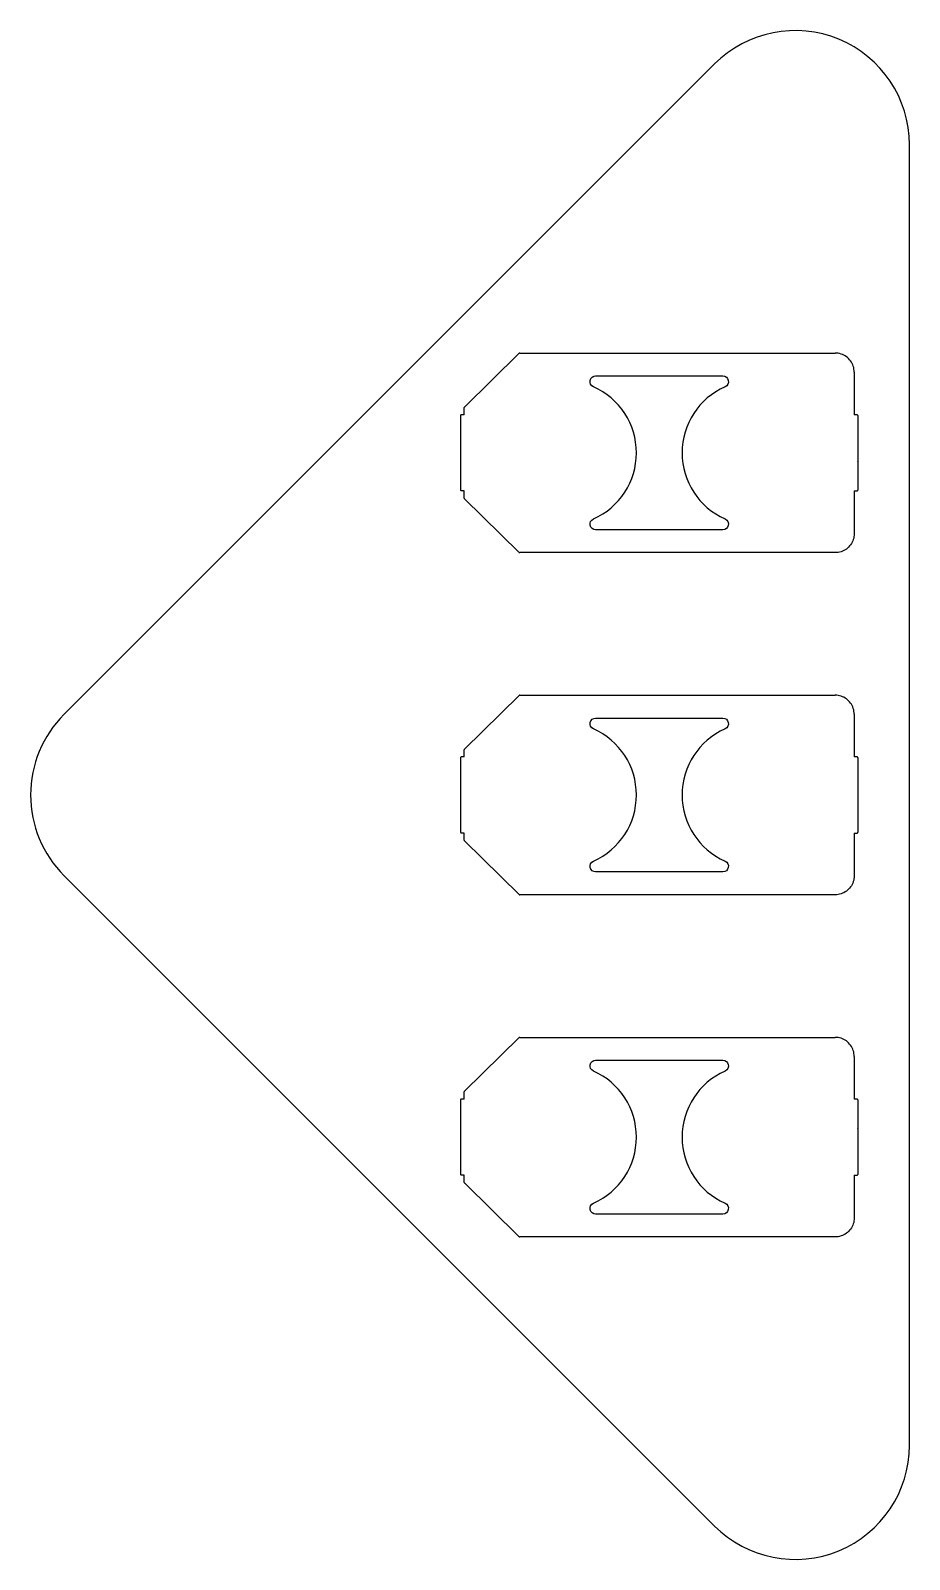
# Model space of a CAD drawing. Header units: millimetres. Extents: x 14 to 37.1, y -20.1 to 20.1.
import ezdxf

# ---------------------------------------------------------------- set-up
doc = ezdxf.new("R2010")
doc.units = ezdxf.units.MM
doc.layers.get('0').update_dxf_attribs({"linetype": 'CONTINUOUS'})

msp = doc.modelspace()

# ---------------------------------------------------------------- linework, layer by layer
for p, q in [((25.38, 10.206), (26.818, 11.619)), ((26.832, 11.625), (35.124, 11.625)), ((35.124, 11.625), (35.128, 11.625)), ((35.628, 11.125), (35.628, 10)), ((25.374, 10), (25.374, 10.192)), ((25.275, 9.98), (25.275, 8.02)), ((25.374, 10), (25.295, 10)), ((35.705, 10), (35.628, 10)), ((35.705, 10), (35.705, 10)), ((35.725, 9.98), (35.725, 9.233)), ((35.725, 9.23), (35.725, 8.77)), ((35.725, 8.767), (35.725, 8.02)), ((25.374, 8), (25.295, 8)), ((25.374, 7.808), (25.374, 8)), ((26.818, 6.381), (25.38, 7.794)), ((35.628, 8), (35.705, 8)), ((35.628, 8), (35.628, 6.875)), ((35.705, 8), (35.705, 8)), ((35.124, 6.375), (26.832, 6.375)), ((35.128, 6.375), (35.124, 6.375)), ((25.38, 1.206), (26.818, 2.619)), ((26.832, 2.625), (35.124, 2.625)), ((35.124, 2.625), (35.128, 2.625)), ((35.628, 2.125), (35.628, 1)), ((25.275, 0.98), (25.275, -0.98)), ((25.374, 1), (25.295, 1)), ((25.374, 1), (25.374, 1.192)), ((35.705, 1), (35.628, 1)), ((35.705, 1), (35.705, 1)), ((35.725, 0.98), (35.725, 0.233)), ((35.725, 0.23), (35.725, -0.23)), ((35.725, -0.233), (35.725, -0.98)), ((25.374, -1), (25.295, -1)), ((25.374, -1.192), (25.374, -1)), ((26.818, -2.619), (25.38, -1.206)), ((35.628, -1), (35.705, -1)), ((35.628, -1), (35.628, -2.125)), ((35.705, -1), (35.705, -1)), ((35.124, -2.625), (26.832, -2.625)), ((35.128, -2.625), (35.124, -2.625)), ((25.38, -7.794), (26.818, -6.381)), ((26.832, -6.375), (35.124, -6.375)), ((35.124, -6.375), (35.128, -6.375)), ((35.628, -6.875), (35.628, -8)), ((25.275, -8.02), (25.275, -9.98)), ((25.374, -8), (25.295, -8)), ((25.374, -8), (25.374, -7.808)), ((35.705, -8), (35.628, -8)), ((35.705, -8), (35.705, -8)), ((35.725, -8.02), (35.725, -8.767)), ((35.725, -8.77), (35.725, -9.23)), ((35.725, -9.233), (35.725, -9.98)), ((25.374, -10), (25.295, -10)), ((25.374, -10.192), (25.374, -10)), ((35.628, -10), (35.705, -10)), ((35.628, -10), (35.628, -11.125)), ((35.705, -10), (35.705, -10)), ((26.818, -11.619), (25.38, -10.206)), ((35.124, -11.625), (26.832, -11.625)), ((35.128, -11.625), (35.124, -11.625))]:
    msp.add_line(p, q)
for points in [[(37.079, -17.109), (37.079, 17.109, 0.668179), (31.958, 19.23), (14.849, 2.121, 0.414214), (14.849, -2.121), (31.958, -19.23, 0.668179)], [(32.171, 6.975), (28.829, 6.975, -0.810896), (28.769, 7.262, 0.651318), (28.769, 10.738, -0.810896), (28.829, 11.025), (32.171, 11.025, -0.810896), (32.232, 10.738, 0.651318), (32.232, 7.262, -0.810896)], [(32.171, -2.025), (28.829, -2.025, -0.810896), (28.769, -1.738, 0.651318), (28.769, 1.738, -0.810896), (28.829, 2.025), (32.171, 2.025, -0.810896), (32.232, 1.738, 0.651318), (32.232, -1.738, -0.810896)], [(32.171, -11.025), (28.829, -11.025, -0.810896), (28.769, -10.738, 0.651318), (28.769, -7.262, -0.810896), (28.829, -6.975), (32.171, -6.975, -0.810896), (32.232, -7.262, 0.651318), (32.232, -10.738, -0.810896)]]:
    msp.add_lwpolyline(points, format="xyb", close=True)
for centre, start, end in [((26.832, 11.605), 90, 134.5018), ((25.394, 10.192), 134.5018, 180), ((25.295, 9.98), 89.8024, 179.9998), ((35.705, 9.98), 0, 90), ((35.705, 9.23), 0, 8.6131), ((35.705, 8.77), -8.6131, 0), ((25.295, 8.02), 180, 270), ((25.394, 7.808), 180, 225.4982), ((35.705, 8.02), -90, 0), ((26.832, 6.395), 225.4982, 270), ((26.832, 2.605), 90, 134.5018), ((25.295, 0.98), 89.8024, 179.9998), ((25.394, 1.192), 134.5018, 180), ((35.705, 0.98), 0, 90), ((35.705, 0.23), 0, 8.6131), ((35.705, -0.23), -8.6131, 0), ((25.295, -0.98), 180, 270), ((25.394, -1.192), 180, 225.4982), ((35.705, -0.98), -90, 0), ((26.832, -2.605), 225.4982, 270), ((26.832, -6.395), 90, 134.5018), ((25.295, -8.02), 89.8024, 179.9998), ((25.394, -7.808), 134.5018, 180), ((35.705, -8.02), 0, 90), ((35.705, -8.77), 0, 8.6131), ((35.705, -9.23), -8.6131, 0), ((25.295, -9.98), 180, 270), ((35.705, -9.98), -90, 0), ((25.394, -10.192), 180, 225.4982), ((26.832, -11.605), 225.4982, 270)]:
    msp.add_arc(centre, 0.02, start, end)
for points, knots in [([(35.628, 11.125), (35.628, 11.177), (35.62, 11.23), (35.587, 11.329), (35.563, 11.377), (35.502, 11.461), (35.464, 11.499), (35.379, 11.56), (35.332, 11.584), (35.233, 11.617), (35.18, 11.625), (35.128, 11.625)], [1.570796, 1.570796, 1.570796, 1.570796, 1.884956, 1.884956, 2.199115, 2.199115, 2.513274, 2.513274, 2.827433, 2.827433, 3.141593, 3.141593, 3.141593, 3.141593]), ([(35.628, 6.875), (35.628, 6.823), (35.62, 6.77), (35.587, 6.671), (35.563, 6.623), (35.502, 6.539), (35.464, 6.501), (35.379, 6.44), (35.332, 6.416), (35.233, 6.383), (35.18, 6.375), (35.128, 6.375)], [4.712389, 4.712389, 4.712389, 4.712389, 5.026548, 5.026548, 5.340708, 5.340708, 5.654867, 5.654867, 5.969026, 5.969026, 6.283185, 6.283185, 6.283185, 6.283185]), ([(35.628, 2.125), (35.628, 2.177), (35.62, 2.23), (35.587, 2.329), (35.563, 2.377), (35.502, 2.461), (35.464, 2.499), (35.379, 2.56), (35.332, 2.584), (35.233, 2.617), (35.18, 2.625), (35.128, 2.625)], [1.570796, 1.570796, 1.570796, 1.570796, 1.884956, 1.884956, 2.199115, 2.199115, 2.513274, 2.513274, 2.827433, 2.827433, 3.141593, 3.141593, 3.141593, 3.141593]), ([(35.628, -2.125), (35.628, -2.177), (35.62, -2.23), (35.587, -2.329), (35.563, -2.377), (35.502, -2.461), (35.464, -2.499), (35.379, -2.56), (35.332, -2.584), (35.233, -2.617), (35.18, -2.625), (35.128, -2.625)], [4.712389, 4.712389, 4.712389, 4.712389, 5.026548, 5.026548, 5.340708, 5.340708, 5.654867, 5.654867, 5.969026, 5.969026, 6.283185, 6.283185, 6.283185, 6.283185]), ([(35.628, -6.875), (35.628, -6.823), (35.62, -6.77), (35.587, -6.671), (35.563, -6.623), (35.502, -6.539), (35.464, -6.501), (35.379, -6.44), (35.332, -6.416), (35.233, -6.383), (35.18, -6.375), (35.128, -6.375)], [1.570796, 1.570796, 1.570796, 1.570796, 1.884956, 1.884956, 2.199115, 2.199115, 2.513274, 2.513274, 2.827433, 2.827433, 3.141593, 3.141593, 3.141593, 3.141593]), ([(35.628, -11.125), (35.628, -11.177), (35.62, -11.23), (35.587, -11.329), (35.563, -11.377), (35.502, -11.461), (35.464, -11.499), (35.379, -11.56), (35.332, -11.584), (35.233, -11.617), (35.18, -11.625), (35.128, -11.625)], [4.712389, 4.712389, 4.712389, 4.712389, 5.026548, 5.026548, 5.340708, 5.340708, 5.654867, 5.654867, 5.969026, 5.969026, 6.283185, 6.283185, 6.283185, 6.283185])]:
    msp.add_open_spline(points, degree=3, knots=knots)

doc.saveas('drawing.dxf')
